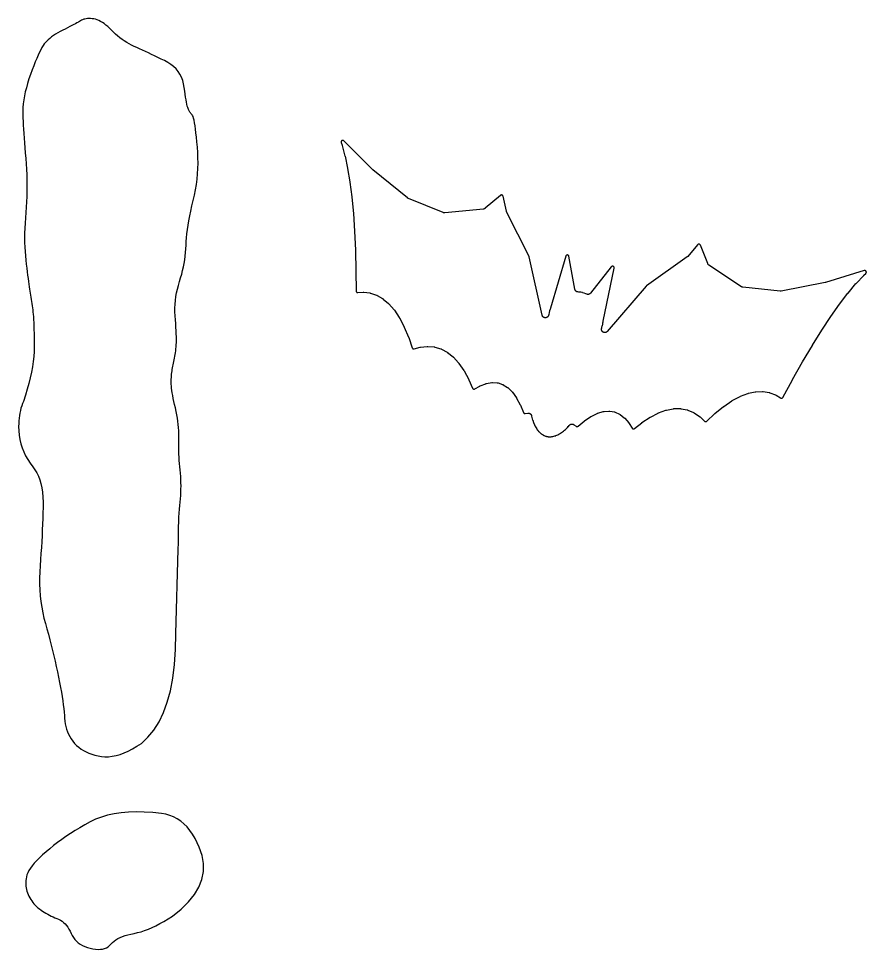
# Model space of a CAD drawing. Header units: millimetres. Extents: x 5 to 295, y 5 to 132.
# Drawn here: x 242.9 to 295.5, y 5.6 to 63.3 of the extents above; entities that cross this region are included whole.
import ezdxf

# ---------------------------------------------------------------- set-up
doc = ezdxf.new("R2010")
doc.units = ezdxf.units.MM

msp = doc.modelspace()

# ---------------------------------------------------------------- linework, layer by layer
at = {"layer": 'Schnitt'}
for points in [[(252.972, 33.534), (252.987, 33.734), (252.998, 33.933), (253.005, 34.133), (253.007, 34.332), (253.005, 34.531), (252.998, 34.731), (252.987, 34.93), (252.972, 35.13), (252.952, 35.329), (252.931, 35.527), (252.913, 35.723), (252.899, 35.917), (252.887, 36.109), (252.878, 36.298), (252.872, 36.486), (252.869, 36.671), (252.869, 36.853), (252.872, 37.034), (252.878, 37.212), (252.882, 37.391), (252.881, 37.574), (252.873, 37.761), (252.86, 37.951), (252.841, 38.145), (252.816, 38.342), (252.785, 38.543), (252.748, 38.748), (252.705, 38.957), (252.656, 39.169), (252.607, 39.378), (252.563, 39.576), (252.524, 39.762), (252.491, 39.937), (252.462, 40.102), (252.439, 40.255), (252.421, 40.397), (252.408, 40.528), (252.4, 40.648), (252.398, 40.757), (252.399, 40.86), (252.402, 40.963), (252.408, 41.064), (252.416, 41.165), (252.426, 41.265), (252.438, 41.364), (252.452, 41.463), (252.469, 41.561), (252.488, 41.658), (252.509, 41.754), (252.53, 41.851), (252.551, 41.951), (252.572, 42.052), (252.591, 42.156), (252.61, 42.262), (252.628, 42.37), (252.646, 42.481), (252.662, 42.593), (252.678, 42.708), (252.693, 42.825), (252.706, 42.95), (252.715, 43.087), (252.721, 43.236), (252.723, 43.398), (252.721, 43.573), (252.715, 43.76), (252.706, 43.96), (252.693, 44.172), (252.677, 44.397), (252.656, 44.635), (252.639, 44.878), (252.631, 45.119), (252.633, 45.359), (252.644, 45.598), (252.666, 45.835), (252.696, 46.07), (252.736, 46.304), (252.786, 46.537), (252.846, 46.768), (252.915, 46.998), (252.985, 47.227), (253.049, 47.454), (253.106, 47.681), (253.157, 47.908), (253.201, 48.133), (253.238, 48.358), (253.269, 48.583), (253.293, 48.806), (253.31, 49.029), (253.321, 49.251), (253.332, 49.478), (253.351, 49.716), (253.376, 49.965), (253.41, 50.225), (253.45, 50.497), (253.498, 50.779), (253.554, 51.073), (253.616, 51.378), (253.687, 51.693), (253.764, 52.02), (253.84, 52.352), (253.904, 52.685), (253.958, 53.017), (254, 53.349), (254.032, 53.682), (254.052, 54.014), (254.061, 54.346), (254.06, 54.679), (254.047, 55.011), (254.023, 55.343), (253.993, 55.662), (253.964, 55.954), (253.934, 56.218), (253.904, 56.454), (253.875, 56.664), (253.845, 56.846), (253.816, 57), (253.786, 57.128), (253.757, 57.228), (253.727, 57.301), (253.698, 57.331), (253.67, 57.363), (253.642, 57.396), (253.615, 57.431), (253.589, 57.467), (253.563, 57.504), (253.538, 57.544), (253.514, 57.584), (253.491, 57.626), (253.469, 57.67), (253.446, 57.723), (253.423, 57.795), (253.399, 57.886), (253.374, 57.995), (253.349, 58.122), (253.322, 58.268), (253.296, 58.432), (253.268, 58.615), (253.239, 58.816), (253.21, 59.036), (253.171, 59.259), (253.114, 59.469), (253.038, 59.667), (252.944, 59.852), (252.832, 60.024), (252.701, 60.184), (252.551, 60.331), (252.383, 60.466), (252.197, 60.588), (251.992, 60.698), (251.78, 60.8), (251.574, 60.899), (251.372, 60.995), (251.176, 61.088), (250.985, 61.178), (250.8, 61.265), (250.619, 61.349), (250.444, 61.431), (250.273, 61.509), (250.108, 61.584), (249.948, 61.661), (249.792, 61.742), (249.641, 61.829), (249.494, 61.921), (249.351, 62.018), (249.213, 62.12), (249.08, 62.228), (248.95, 62.34), (248.825, 62.458), (248.705, 62.581), (248.588, 62.701), (248.472, 62.81), (248.357, 62.908), (248.244, 62.995), (248.133, 63.07), (248.023, 63.135), (247.914, 63.189), (247.807, 63.231), (247.701, 63.263), (247.597, 63.283), (247.496, 63.295), (247.399, 63.302), (247.307, 63.304), (247.219, 63.301), (247.136, 63.292), (247.057, 63.278), (246.982, 63.26), (246.912, 63.236), (246.846, 63.206), (246.785, 63.172), (246.721, 63.133), (246.646, 63.089), (246.561, 63.041), (246.466, 62.989), (246.36, 62.932), (246.244, 62.871), (246.118, 62.805), (245.981, 62.735), (245.834, 62.66), (245.677, 62.581), (245.519, 62.5), (245.371, 62.417), (245.233, 62.334), (245.104, 62.25), (244.985, 62.166), (244.875, 62.08), (244.775, 61.994), (244.684, 61.908), (244.604, 61.82), (244.532, 61.732), (244.464, 61.633), (244.392, 61.515), (244.316, 61.376), (244.237, 61.218), (244.154, 61.039), (244.067, 60.841), (243.977, 60.623), (243.882, 60.385), (243.785, 60.127), (243.683, 59.849), (243.585, 59.565), (243.498, 59.289), (243.423, 59.021), (243.358, 58.761), (243.305, 58.51), (243.262, 58.267), (243.231, 58.031), (243.21, 57.804), (243.201, 57.585), (243.203, 57.374), (243.211, 57.161), (243.222, 56.934), (243.235, 56.694), (243.25, 56.441), (243.268, 56.174), (243.287, 55.894), (243.309, 55.601), (243.333, 55.295), (243.359, 54.975), (243.388, 54.642), (243.414, 54.303), (243.435, 53.964), (243.45, 53.626), (243.458, 53.289), (243.461, 52.952), (243.458, 52.617), (243.45, 52.282), (243.435, 51.948), (243.414, 51.614), (243.388, 51.282), (243.361, 50.953), (243.34, 50.632), (243.326, 50.318), (243.317, 50.011), (243.314, 49.712), (243.317, 49.42), (243.326, 49.136), (243.34, 48.859), (243.361, 48.59), (243.388, 48.327), (243.417, 48.075), (243.445, 47.837), (243.473, 47.612), (243.5, 47.4), (243.526, 47.201), (243.552, 47.016), (243.576, 46.844), (243.6, 46.685), (243.624, 46.539), (243.646, 46.407), (243.668, 46.281), (243.689, 46.155), (243.709, 46.027), (243.729, 45.899), (243.748, 45.77), (243.766, 45.641), (243.783, 45.51), (243.8, 45.379), (243.816, 45.247), (243.831, 45.115), (243.845, 44.974), (243.857, 44.816), (243.868, 44.643), (243.878, 44.453), (243.886, 44.247), (243.893, 44.025), (243.898, 43.786), (243.902, 43.531), (243.904, 43.26), (243.905, 42.973), (243.898, 42.673), (243.878, 42.364), (243.845, 42.047), (243.798, 41.72), (243.738, 41.385), (243.665, 41.041), (243.579, 40.688), (243.479, 40.326), (243.366, 39.955), (243.24, 39.576), (243.184, 39.44), (243.134, 39.301), (243.089, 39.157), (243.051, 39.008), (243.018, 38.856), (242.992, 38.698), (242.971, 38.536), (242.956, 38.37), (242.947, 38.2), (242.944, 38.025), (242.953, 37.747), (242.98, 37.475), (243.024, 37.209), (243.086, 36.949), (243.166, 36.695), (243.264, 36.447), (243.379, 36.205), (243.512, 35.969), (243.662, 35.738), (243.831, 35.514), (243.957, 35.342), (244.069, 35.153), (244.166, 34.946), (244.25, 34.722), (244.32, 34.48), (244.376, 34.22), (244.417, 33.942), (244.445, 33.647), (244.459, 33.333), (244.458, 33.003), (244.45, 32.661), (244.439, 32.314), (244.426, 31.963), (244.411, 31.608), (244.394, 31.249), (244.374, 30.884), (244.352, 30.516), (244.328, 30.143), (244.302, 29.766), (244.274, 29.384), (244.251, 29.002), (244.24, 28.626), (244.242, 28.255), (244.256, 27.889), (244.283, 27.528), (244.323, 27.173), (244.375, 26.822), (244.439, 26.477), (244.516, 26.137), (244.606, 25.802), (244.701, 25.469), (244.792, 25.137), (244.881, 24.805), (244.967, 24.472), (245.049, 24.14), (245.129, 23.808), (245.206, 23.475), (245.28, 23.143), (245.351, 22.811), (245.419, 22.478), (245.482, 22.154), (245.54, 21.845), (245.591, 21.551), (245.637, 21.273), (245.677, 21.01), (245.711, 20.763), (245.739, 20.532), (245.761, 20.316), (245.778, 20.115), (245.788, 19.93), (245.801, 19.755), (245.825, 19.585), (245.86, 19.419), (245.906, 19.257), (245.963, 19.1), (246.032, 18.947), (246.111, 18.798), (246.201, 18.654), (246.303, 18.515), (246.416, 18.379), (246.539, 18.252), (246.671, 18.134), (246.813, 18.027), (246.965, 17.93), (247.126, 17.844), (247.297, 17.768), (247.478, 17.702), (247.668, 17.647), (247.868, 17.602), (248.077, 17.567), (248.295, 17.549), (248.519, 17.552), (248.75, 17.578), (248.987, 17.626), (249.231, 17.696), (249.482, 17.789), (249.739, 17.903), (250.003, 18.04), (250.274, 18.198), (250.551, 18.379), (250.958, 18.753), (251.322, 19.195), (251.644, 19.704), (251.922, 20.282), (252.158, 20.927), (252.351, 21.641), (252.5, 22.422), (252.608, 23.272), (252.672, 24.189), (252.693, 25.174), (252.841, 30.418), (252.842, 30.792), (252.845, 31.149), (252.851, 31.487), (252.859, 31.806), (252.869, 32.107), (252.881, 32.39), (252.895, 32.654), (252.912, 32.899), (252.931, 33.126), (252.952, 33.335)], [(263.025, 55.754), (263.015, 55.753), (263.005, 55.751), (262.995, 55.749), (262.985, 55.745), (262.976, 55.741), (262.968, 55.735), (262.96, 55.729), (262.952, 55.722), (262.946, 55.714), (262.94, 55.706), (262.935, 55.697), (262.931, 55.688), (262.928, 55.678), (262.925, 55.668), (262.924, 55.658), (262.924, 55.648), (262.925, 55.638), (262.927, 55.628), (262.93, 55.618), (262.985, 55.458), (262.986, 55.457), (262.989, 55.445), (262.99, 55.443), (263.169, 54.784), (263.169, 54.783), (263.172, 54.773), (263.172, 54.772), (263.331, 54.024), (263.331, 54.023), (263.332, 54.015), (263.333, 54.014), (263.471, 53.179), (263.471, 53.178), (263.472, 53.172), (263.472, 53.171), (263.59, 52.249), (263.59, 52.248), (263.591, 52.242), (263.591, 52.241), (263.687, 51.232), (263.687, 51.231), (263.688, 51.227), (263.688, 51.226), (263.763, 50.13), (263.763, 50.129), (263.763, 50.125), (263.763, 50.125), (263.817, 48.942), (263.817, 48.938), (263.85, 47.669), (263.85, 47.665), (263.861, 46.417), (263.862, 46.408), (263.863, 46.398), (263.866, 46.388), (263.869, 46.379), (263.873, 46.37), (263.878, 46.362), (263.884, 46.354), (263.891, 46.346), (263.898, 46.34), (263.906, 46.334), (263.914, 46.329), (263.923, 46.324), (263.932, 46.321), (263.942, 46.318), (263.952, 46.317), (263.961, 46.316), (263.971, 46.317), (264.288, 46.342), (264.29, 46.342), (264.306, 46.342), (264.311, 46.342), (264.328, 46.341), (264.33, 46.341), (264.712, 46.296), (264.715, 46.296), (264.732, 46.293), (264.737, 46.292), (264.753, 46.287), (264.756, 46.286), (265.118, 46.165), (265.12, 46.164), (265.136, 46.158), (265.14, 46.156), (265.155, 46.148), (265.157, 46.147), (265.504, 45.946), (265.506, 45.945), (265.519, 45.937), (265.523, 45.934), (265.534, 45.925), (265.536, 45.923), (265.87, 45.64), (265.872, 45.638), (265.881, 45.63), (265.884, 45.627), (265.892, 45.618), (265.894, 45.616), (266.213, 45.247), (266.215, 45.244), (266.229, 45.226), (266.231, 45.224), (266.535, 44.767), (266.536, 44.764), (266.546, 44.749), (266.547, 44.746), (266.834, 44.201), (266.835, 44.199), (266.841, 44.185), (266.842, 44.183), (267.111, 43.549), (267.112, 43.547), (267.116, 43.536), (267.117, 43.534), (267.337, 42.897), (267.341, 42.887), (267.346, 42.878), (267.352, 42.869), (267.358, 42.861), (267.365, 42.854), (267.373, 42.848), (267.382, 42.842), (267.391, 42.837), (267.401, 42.833), (267.411, 42.831), (267.421, 42.829), (267.431, 42.828), (267.441, 42.828), (267.452, 42.83), (267.462, 42.832), (267.823, 42.935), (267.825, 42.936), (267.838, 42.939), (267.843, 42.94), (267.857, 42.942), (267.859, 42.942), (268.27, 42.987), (268.272, 42.987), (268.288, 42.988), (268.293, 42.988), (268.309, 42.987), (268.312, 42.987), (268.697, 42.954), (268.7, 42.954), (268.717, 42.952), (268.722, 42.951), (268.738, 42.946), (268.741, 42.946), (269.106, 42.836), (269.108, 42.835), (269.124, 42.83), (269.129, 42.828), (269.144, 42.82), (269.146, 42.819), (269.495, 42.631), (269.497, 42.63), (269.511, 42.622), (269.514, 42.619), (269.527, 42.61), (269.529, 42.609), (269.864, 42.338), (269.866, 42.336), (269.876, 42.328), (269.879, 42.325), (269.888, 42.316), (269.889, 42.314), (270.211, 41.958), (270.213, 41.956), (270.227, 41.938), (270.229, 41.935), (270.536, 41.491), (270.537, 41.489), (270.547, 41.473), (270.549, 41.471), (270.839, 40.939), (270.84, 40.937), (270.846, 40.923), (270.847, 40.921), (271.077, 40.397), (271.081, 40.388), (271.087, 40.38), (271.093, 40.372), (271.1, 40.364), (271.107, 40.358), (271.116, 40.352), (271.124, 40.347), (271.134, 40.343), (271.143, 40.34), (271.153, 40.338), (271.163, 40.336), (271.173, 40.336), (271.183, 40.337), (271.193, 40.339), (271.203, 40.342), (271.212, 40.345), (271.221, 40.35), (271.518, 40.522), (271.52, 40.523), (271.531, 40.529), (271.534, 40.531), (271.546, 40.536), (271.548, 40.536), (271.901, 40.675), (271.903, 40.676), (271.918, 40.681), (271.923, 40.682), (271.939, 40.686), (271.941, 40.686), (272.262, 40.744), (272.265, 40.745), (272.284, 40.747), (272.29, 40.747), (272.31, 40.747), (272.313, 40.747), (272.605, 40.731), (272.608, 40.73), (272.622, 40.729), (272.626, 40.728), (272.639, 40.726), (272.643, 40.725), (272.657, 40.721), (272.659, 40.721), (272.932, 40.632), (272.934, 40.631), (272.947, 40.626), (272.951, 40.625), (272.962, 40.619), (272.966, 40.617), (272.978, 40.611), (272.98, 40.61), (273.24, 40.445), (273.242, 40.443), (273.257, 40.433), (273.261, 40.43), (273.274, 40.418), (273.276, 40.416), (273.528, 40.169), (273.529, 40.167), (273.539, 40.157), (273.542, 40.153), (273.551, 40.142), (273.552, 40.141), (273.792, 39.805), (273.794, 39.803), (273.807, 39.782), (273.808, 39.78), (274.034, 39.355), (274.035, 39.353), (274.043, 39.336), (274.044, 39.334), (274.227, 38.884), (274.232, 38.874), (274.237, 38.865), (274.243, 38.857), (274.25, 38.85), (274.258, 38.843), (274.266, 38.837), (274.275, 38.831), (274.285, 38.827), (274.294, 38.824), (274.305, 38.822), (274.315, 38.82), (274.325, 38.82), (274.335, 38.821), (274.502, 38.844), (274.505, 38.844), (274.521, 38.846), (274.526, 38.846), (274.541, 38.846), (274.547, 38.845), (274.562, 38.844), (274.567, 38.843), (274.582, 38.839), (274.587, 38.838), (274.601, 38.833), (274.606, 38.832), (274.62, 38.825), (274.624, 38.823), (274.638, 38.816), (274.642, 38.813), (274.655, 38.804), (274.659, 38.801), (274.67, 38.791), (274.674, 38.787), (274.684, 38.776), (274.688, 38.772), (274.697, 38.76), (274.7, 38.756), (274.708, 38.743), (274.71, 38.739), (274.717, 38.725), (274.719, 38.72), (274.725, 38.706), (274.726, 38.701), (274.73, 38.685), (274.731, 38.683), (274.734, 38.668), (274.734, 38.667), (274.734, 38.666), (274.735, 38.664), (274.754, 38.584), (274.754, 38.582), (274.755, 38.581), (274.755, 38.58), (274.776, 38.501), (274.776, 38.5), (274.776, 38.499), (274.777, 38.497), (274.799, 38.421), (274.8, 38.42), (274.8, 38.418), (274.801, 38.417), (274.825, 38.344), (274.825, 38.342), (274.826, 38.341), (274.826, 38.339), (274.852, 38.269), (274.853, 38.267), (274.853, 38.266), (274.854, 38.264), (274.881, 38.196), (274.882, 38.195), (274.882, 38.193), (274.883, 38.191), (274.912, 38.127), (274.912, 38.125), (274.913, 38.123), (274.914, 38.122), (274.944, 38.06), (274.945, 38.058), (274.946, 38.056), (274.947, 38.054), (274.978, 37.995), (274.979, 37.994), (274.98, 37.992), (274.981, 37.99), (275.013, 37.934), (275.014, 37.932), (275.016, 37.931), (275.017, 37.929), (275.05, 37.876), (275.052, 37.874), (275.053, 37.872), (275.054, 37.87), (275.089, 37.821), (275.09, 37.819), (275.092, 37.817), (275.093, 37.815), (275.129, 37.769), (275.131, 37.767), (275.132, 37.765), (275.134, 37.763), (275.171, 37.72), (275.172, 37.718), (275.174, 37.716), (275.176, 37.714), (275.214, 37.674), (275.215, 37.672), (275.217, 37.67), (275.219, 37.668), (275.258, 37.631), (275.26, 37.629), (275.262, 37.627), (275.264, 37.626), (275.303, 37.592), (275.306, 37.59), (275.308, 37.588), (275.31, 37.586), (275.35, 37.556), (275.353, 37.554), (275.355, 37.552), (275.357, 37.55), (275.398, 37.523), (275.401, 37.521), (275.403, 37.52), (275.406, 37.518), (275.447, 37.494), (275.45, 37.492), (275.453, 37.491), (275.456, 37.489), (275.498, 37.468), (275.501, 37.466), (275.504, 37.465), (275.506, 37.464), (275.549, 37.445), (275.552, 37.444), (275.555, 37.443), (275.558, 37.442), (275.601, 37.426), (275.605, 37.425), (275.608, 37.424), (275.611, 37.423), (275.655, 37.411), (275.658, 37.41), (275.661, 37.409), (275.665, 37.408), (275.709, 37.399), (275.713, 37.398), (275.716, 37.397), (275.719, 37.397), (275.764, 37.39), (275.768, 37.39), (275.771, 37.389), (275.774, 37.389), (275.821, 37.385), (275.824, 37.385), (275.827, 37.385), (275.83, 37.385), (275.877, 37.384), (275.88, 37.384), (275.884, 37.384), (275.887, 37.384), (275.935, 37.386), (275.938, 37.386), (275.941, 37.387), (275.944, 37.387), (275.993, 37.392), (275.996, 37.392), (275.999, 37.393), (276.002, 37.393), (276.051, 37.401), (276.054, 37.402), (276.057, 37.403), (276.06, 37.403), (276.111, 37.414), (276.113, 37.415), (276.116, 37.416), (276.119, 37.416), (276.17, 37.431), (276.173, 37.432), (276.175, 37.433), (276.178, 37.433), (276.23, 37.451), (276.232, 37.452), (276.235, 37.453), (276.237, 37.454), (276.29, 37.475), (276.292, 37.476), (276.295, 37.476), (276.297, 37.477), (276.35, 37.502), (276.353, 37.503), (276.355, 37.504), (276.357, 37.505), (276.411, 37.532), (276.413, 37.533), (276.415, 37.534), (276.417, 37.535), (276.471, 37.566), (276.473, 37.567), (276.475, 37.568), (276.477, 37.569), (276.532, 37.603), (276.534, 37.605), (276.535, 37.606), (276.537, 37.607), (276.592, 37.644), (276.594, 37.645), (276.595, 37.646), (276.597, 37.647), (276.653, 37.688), (276.654, 37.689), (276.656, 37.69), (276.657, 37.691), (276.713, 37.735), (276.714, 37.736), (276.715, 37.737), (276.717, 37.739), (276.773, 37.786), (276.774, 37.787), (276.775, 37.788), (276.776, 37.789), (276.832, 37.839), (276.833, 37.84), (276.834, 37.841), (276.836, 37.842), (276.891, 37.896), (276.892, 37.897), (276.893, 37.898), (276.894, 37.899), (276.95, 37.955), (276.951, 37.956), (276.952, 37.957), (276.953, 37.958), (277.008, 38.018), (277.009, 38.019), (277.01, 38.02), (277.011, 38.021), (277.066, 38.083), (277.067, 38.084), (277.067, 38.085), (277.068, 38.086), (277.078, 38.097), (277.079, 38.099), (277.09, 38.112), (277.094, 38.115), (277.106, 38.125), (277.11, 38.128), (277.122, 38.137), (277.126, 38.14), (277.139, 38.148), (277.144, 38.15), (277.158, 38.157), (277.163, 38.158), (277.177, 38.163), (277.182, 38.165), (277.197, 38.168), (277.202, 38.169), (277.217, 38.171), (277.222, 38.171), (277.237, 38.172), (277.243, 38.172), (277.258, 38.17), (277.263, 38.17), (277.278, 38.167), (277.283, 38.166), (277.298, 38.162), (277.302, 38.16), (277.317, 38.155), (277.321, 38.152), (277.335, 38.145), (277.339, 38.143), (277.353, 38.134), (277.355, 38.132), (277.492, 38.034), (277.5, 38.029), (277.51, 38.024), (277.519, 38.02), (277.529, 38.017), (277.54, 38.016), (277.55, 38.015), (277.56, 38.015), (277.57, 38.017), (277.581, 38.019), (277.59, 38.023), (277.6, 38.027), (277.609, 38.032), (277.617, 38.039), (277.99, 38.35), (277.992, 38.352), (278.006, 38.363), (278.008, 38.364), (278.407, 38.633), (278.41, 38.635), (278.43, 38.647), (278.433, 38.648), (278.803, 38.831), (278.805, 38.832), (278.818, 38.838), (278.822, 38.84), (278.835, 38.844), (278.837, 38.845), (279.176, 38.945), (279.178, 38.946), (279.196, 38.95), (279.201, 38.951), (279.219, 38.953), (279.221, 38.954), (279.529, 38.977), (279.531, 38.977), (279.544, 38.977), (279.549, 38.977), (279.561, 38.977), (279.566, 38.976), (279.579, 38.974), (279.581, 38.974), (279.864, 38.924), (279.866, 38.924), (279.88, 38.921), (279.884, 38.92), (279.896, 38.916), (279.901, 38.914), (279.914, 38.909), (279.916, 38.908), (280.182, 38.785), (280.184, 38.784), (280.202, 38.775), (280.207, 38.772), (280.223, 38.76), (280.225, 38.759), (280.481, 38.557), (280.483, 38.555), (280.495, 38.545), (280.499, 38.541), (280.51, 38.53), (280.512, 38.528), (280.759, 38.24), (280.76, 38.238), (280.768, 38.229), (280.77, 38.225), (280.777, 38.215), (280.778, 38.213), (280.959, 37.922), (280.965, 37.914), (280.971, 37.906), (280.979, 37.899), (280.987, 37.893), (280.995, 37.887), (281.004, 37.883), (281.014, 37.879), (281.023, 37.876), (281.033, 37.875), (281.043, 37.874), (281.053, 37.874), (281.063, 37.875), (281.073, 37.878), (281.083, 37.881), (281.092, 37.885), (281.101, 37.89), (281.109, 37.896), (281.557, 38.251), (281.559, 38.252), (281.572, 38.261), (281.573, 38.262), (282.079, 38.596), (282.082, 38.597), (282.098, 38.607), (282.1, 38.608), (282.579, 38.856), (282.582, 38.857), (282.603, 38.866), (282.606, 38.868), (283.058, 39.031), (283.06, 39.032), (283.072, 39.036), (283.076, 39.037), (283.088, 39.04), (283.09, 39.04), (283.514, 39.122), (283.516, 39.122), (283.532, 39.124), (283.536, 39.125), (283.551, 39.126), (283.554, 39.126), (283.95, 39.128), (283.953, 39.128), (283.97, 39.127), (283.975, 39.127), (283.992, 39.124), (283.994, 39.124), (284.368, 39.05), (284.37, 39.049), (284.387, 39.045), (284.392, 39.043), (284.408, 39.037), (284.41, 39.036), (284.766, 38.885), (284.769, 38.884), (284.783, 38.877), (284.787, 38.874), (284.801, 38.866), (284.803, 38.865), (285.145, 38.632), (285.147, 38.631), (285.158, 38.623), (285.161, 38.62), (285.172, 38.61), (285.174, 38.609), (285.444, 38.348), (285.452, 38.342), (285.46, 38.336), (285.469, 38.331), (285.478, 38.327), (285.488, 38.323), (285.498, 38.321), (285.509, 38.32), (285.519, 38.32), (285.529, 38.321), (285.539, 38.323), (285.549, 38.326), (285.559, 38.33), (285.568, 38.335), (285.576, 38.341), (285.584, 38.347), (286.078, 38.807), (286.079, 38.808), (286.088, 38.816), (286.09, 38.817), (286.625, 39.251), (286.627, 39.252), (286.639, 39.261), (286.641, 39.262), (287.15, 39.609), (287.153, 39.611), (287.168, 39.62), (287.171, 39.622), (287.654, 39.882), (287.656, 39.884), (287.677, 39.893), (287.68, 39.894), (288.136, 40.071), (288.137, 40.071), (288.149, 40.075), (288.153, 40.077), (288.165, 40.08), (288.167, 40.08), (288.595, 40.174), (288.598, 40.175), (288.612, 40.177), (288.617, 40.178), (288.632, 40.179), (288.634, 40.179), (289.035, 40.194), (289.037, 40.194), (289.054, 40.193), (289.059, 40.193), (289.075, 40.191), (289.078, 40.191), (289.455, 40.128), (289.457, 40.128), (289.474, 40.124), (289.479, 40.123), (289.496, 40.117), (289.498, 40.116), (289.856, 39.977), (289.859, 39.976), (289.873, 39.969), (289.878, 39.967), (289.892, 39.959), (289.894, 39.957), (290.162, 39.787), (290.17, 39.782), (290.179, 39.778), (290.189, 39.774), (290.198, 39.772), (290.208, 39.771), (290.218, 39.77), (290.228, 39.771), (290.237, 39.773), (290.247, 39.775), (290.256, 39.778), (290.265, 39.783), (290.273, 39.788), (290.281, 39.794), (290.289, 39.8), (290.295, 39.808), (290.301, 39.815), (290.306, 39.824), (290.901, 40.92), (290.903, 40.923), (291.528, 42.029), (291.53, 42.032), (292.133, 43.051), (292.134, 43.052), (292.136, 43.055), (292.136, 43.056), (292.717, 43.988), (292.717, 43.989), (292.72, 43.993), (292.72, 43.993), (293.279, 44.839), (293.28, 44.84), (293.283, 44.844), (293.283, 44.845), (293.82, 45.604), (293.821, 45.605), (293.825, 45.61), (293.825, 45.611), (294.339, 46.283), (294.34, 46.284), (294.345, 46.291), (294.346, 46.292), (294.837, 46.877), (294.838, 46.878), (294.844, 46.885), (294.845, 46.886), (295.313, 47.384), (295.314, 47.385), (295.323, 47.394), (295.324, 47.395), (295.448, 47.51), (295.455, 47.518), (295.462, 47.526), (295.467, 47.534), (295.472, 47.543), (295.475, 47.553), (295.478, 47.562), (295.48, 47.572), (295.481, 47.583), (295.481, 47.593), (295.479, 47.603), (295.477, 47.613), (295.474, 47.622), (295.47, 47.632), (295.465, 47.64), (295.459, 47.649), (295.452, 47.656), (295.445, 47.663), (295.436, 47.669), (295.428, 47.675), (295.419, 47.679), (295.409, 47.683), (295.399, 47.685), (295.389, 47.687), (295.379, 47.687), (295.369, 47.687), (295.359, 47.685), (295.349, 47.683), (292.941, 46.948), (292.938, 46.947), (292.92, 46.943), (292.918, 46.942), (290.198, 46.413), (290.196, 46.413), (290.18, 46.41), (290.175, 46.41), (290.16, 46.409), (290.155, 46.409), (290.138, 46.41), (290.136, 46.41), (287.827, 46.648), (287.825, 46.648), (287.809, 46.65), (287.804, 46.651), (287.79, 46.655), (287.785, 46.656), (287.771, 46.661), (287.766, 46.663), (287.753, 46.67), (287.749, 46.672), (287.735, 46.68), (287.733, 46.681), (285.726, 48.017), (285.724, 48.019), (285.711, 48.029), (285.707, 48.032), (285.695, 48.042), (285.692, 48.046), (285.681, 48.058), (285.678, 48.062), (285.669, 48.074), (285.666, 48.078), (285.659, 48.092), (285.656, 48.096), (285.649, 48.112), (285.648, 48.114), (285.197, 49.256), (285.193, 49.265), (285.188, 49.274), (285.183, 49.282), (285.176, 49.289), (285.169, 49.296), (285.161, 49.302), (285.152, 49.308), (285.143, 49.312), (285.134, 49.316), (285.124, 49.318), (285.114, 49.32), (285.105, 49.321), (285.095, 49.32), (285.085, 49.319), (285.075, 49.317), (285.065, 49.314), (285.056, 49.309), (285.048, 49.305), (285.039, 49.299), (285.032, 49.292), (285.025, 49.285), (284.411, 48.568), (284.409, 48.565), (284.395, 48.551), (284.39, 48.546), (284.374, 48.534), (284.372, 48.532), (281.849, 46.739), (281.839, 46.731), (281.83, 46.722), (279.425, 43.913), (279.424, 43.911), (279.413, 43.899), (279.409, 43.896), (279.398, 43.886), (279.394, 43.883), (279.382, 43.874), (279.378, 43.871), (279.365, 43.864), (279.36, 43.862), (279.346, 43.856), (279.342, 43.854), (279.328, 43.849), (279.323, 43.848), (279.308, 43.844), (279.303, 43.843), (279.289, 43.841), (279.284, 43.841), (279.269, 43.841), (279.264, 43.841), (279.249, 43.842), (279.244, 43.842), (279.229, 43.845), (279.224, 43.846), (279.21, 43.85), (279.205, 43.851), (279.191, 43.856), (279.186, 43.858), (279.173, 43.865), (279.169, 43.867), (279.156, 43.875), (279.152, 43.878), (279.14, 43.887), (279.136, 43.89), (279.125, 43.9), (279.122, 43.904), (279.112, 43.915), (279.109, 43.919), (279.1, 43.931), (279.097, 43.935), (279.09, 43.948), (279.088, 43.953), (279.081, 43.966), (279.079, 43.971), (279.075, 43.985), (279.073, 43.99), (279.07, 44.004), (279.069, 44.009), (279.067, 44.024), (279.066, 44.029), (279.066, 44.044), (279.066, 44.049), (279.067, 44.064), (279.067, 44.069), (279.07, 44.085), (279.07, 44.087), (279.072, 44.098), (279.073, 44.101), (279.08, 44.125), (279.081, 44.128), (279.087, 44.144), (279.088, 44.147), (279.089, 44.151), (279.09, 44.154), (279.117, 44.251), (279.118, 44.254), (279.119, 44.258), (279.12, 44.261), (279.141, 44.36), (279.142, 44.363), (279.142, 44.366), (279.143, 44.37), (279.158, 44.47), (279.158, 44.473), (279.158, 44.476), (279.159, 44.48), (279.162, 44.517), (279.162, 44.52), (279.165, 44.542), (279.166, 44.545), (279.852, 47.831), (279.854, 47.841), (279.854, 47.851), (279.854, 47.861), (279.852, 47.871), (279.85, 47.881), (279.847, 47.89), (279.842, 47.899), (279.837, 47.908), (279.831, 47.916), (279.824, 47.924), (279.817, 47.931), (279.809, 47.937), (279.8, 47.942), (279.791, 47.946), (279.781, 47.949), (279.771, 47.952), (279.761, 47.953), (279.751, 47.954), (279.741, 47.953), (279.731, 47.951), (279.721, 47.949), (279.712, 47.945), (279.703, 47.941), (279.694, 47.935), (279.686, 47.929), (279.679, 47.922), (279.672, 47.915), (278.39, 46.287), (278.388, 46.285), (278.377, 46.272), (278.374, 46.269), (278.362, 46.258), (278.359, 46.255), (278.346, 46.245), (278.342, 46.243), (278.329, 46.234), (278.324, 46.232), (278.31, 46.225), (278.306, 46.223), (278.291, 46.218), (278.286, 46.217), (278.271, 46.213), (278.266, 46.212), (278.251, 46.209), (278.246, 46.209), (278.231, 46.208), (278.225, 46.208), (278.21, 46.209), (278.205, 46.21), (278.19, 46.212), (278.185, 46.213), (278.17, 46.217), (278.165, 46.219), (278.149, 46.224), (278.147, 46.225), (278.097, 46.247), (278.094, 46.248), (278.091, 46.249), (278.088, 46.251), (277.992, 46.285), (277.989, 46.286), (277.986, 46.287), (277.983, 46.288), (277.885, 46.315), (277.882, 46.316), (277.879, 46.317), (277.876, 46.318), (277.777, 46.339), (277.773, 46.34), (277.77, 46.34), (277.767, 46.341), (277.667, 46.356), (277.663, 46.356), (277.66, 46.356), (277.657, 46.357), (277.603, 46.361), (277.6, 46.361), (277.584, 46.363), (277.578, 46.364), (277.563, 46.368), (277.559, 46.369), (277.544, 46.374), (277.539, 46.376), (277.525, 46.383), (277.521, 46.385), (277.507, 46.393), (277.503, 46.396), (277.491, 46.405), (277.487, 46.408), (277.475, 46.419), (277.472, 46.422), (277.461, 46.434), (277.458, 46.438), (277.449, 46.45), (277.446, 46.455), (277.438, 46.468), (277.436, 46.472), (277.429, 46.486), (277.428, 46.491), (277.423, 46.506), (277.421, 46.511), (277.417, 46.527), (277.417, 46.53), (277.049, 48.569), (277.047, 48.579), (277.043, 48.588), (277.039, 48.597), (277.034, 48.606), (277.028, 48.614), (277.021, 48.622), (277.014, 48.629), (277.006, 48.635), (276.997, 48.64), (276.988, 48.645), (276.979, 48.648), (276.969, 48.651), (276.959, 48.652), (276.949, 48.653), (276.939, 48.652), (276.929, 48.651), (276.919, 48.648), (276.909, 48.645), (276.9, 48.64), (276.892, 48.635), (276.883, 48.629), (276.876, 48.622), (276.869, 48.615), (276.863, 48.607), (276.858, 48.598), (276.854, 48.589), (276.851, 48.579), (275.914, 45.356), (275.913, 45.353), (275.905, 45.332), (275.904, 45.329), (275.89, 45.295), (275.888, 45.292), (275.887, 45.289), (275.886, 45.286), (275.852, 45.19), (275.851, 45.187), (275.85, 45.184), (275.849, 45.181), (275.821, 45.083), (275.82, 45.08), (275.819, 45.077), (275.819, 45.074), (275.797, 44.975), (275.797, 44.971), (275.796, 44.968), (275.796, 44.965), (275.793, 44.948), (275.793, 44.944), (275.787, 44.921), (275.787, 44.917), (275.784, 44.907), (275.783, 44.904), (275.777, 44.889), (275.776, 44.885), (275.769, 44.871), (275.767, 44.866), (275.76, 44.854), (275.757, 44.849), (275.748, 44.837), (275.745, 44.833), (275.735, 44.822), (275.732, 44.819), (275.721, 44.808), (275.717, 44.805), (275.705, 44.796), (275.701, 44.793), (275.688, 44.785), (275.684, 44.783), (275.67, 44.776), (275.666, 44.774), (275.652, 44.769), (275.647, 44.768), (275.633, 44.764), (275.628, 44.763), (275.613, 44.76), (275.608, 44.76), (275.593, 44.759), (275.588, 44.759), (275.573, 44.759), (275.568, 44.76), (275.554, 44.761), (275.549, 44.762), (275.534, 44.766), (275.529, 44.767), (275.515, 44.772), (275.51, 44.774), (275.497, 44.78), (275.492, 44.782), (275.479, 44.789), (275.475, 44.792), (275.463, 44.801), (275.459, 44.804), (275.448, 44.814), (275.444, 44.817), (275.434, 44.828), (275.431, 44.832), (275.422, 44.844), (275.419, 44.848), (275.411, 44.86), (275.408, 44.865), (275.402, 44.878), (275.4, 44.883), (275.394, 44.897), (275.393, 44.901), (275.388, 44.917), (275.388, 44.919), (274.583, 48.529), (274.58, 48.541), (274.575, 48.552), (273.189, 51.32), (273.188, 51.323), (273.18, 51.342), (273.178, 51.347), (273.172, 51.367), (273.171, 51.37), (272.966, 52.292), (272.963, 52.301), (272.96, 52.311), (272.955, 52.32), (272.95, 52.328), (272.944, 52.336), (272.937, 52.343), (272.929, 52.35), (272.921, 52.355), (272.912, 52.36), (272.903, 52.364), (272.894, 52.368), (272.884, 52.37), (272.874, 52.371), (272.864, 52.371), (272.854, 52.371), (272.844, 52.369), (272.835, 52.366), (272.825, 52.363), (272.816, 52.358), (272.808, 52.353), (272.8, 52.347), (271.866, 51.55), (271.864, 51.549), (271.851, 51.538), (271.846, 51.536), (271.833, 51.527), (271.829, 51.525), (271.815, 51.518), (271.81, 51.516), (271.796, 51.511), (271.791, 51.509), (271.776, 51.505), (271.771, 51.504), (271.754, 51.502), (271.751, 51.502), (269.353, 51.264), (269.35, 51.264), (269.334, 51.263), (269.329, 51.263), (269.315, 51.264), (269.31, 51.264), (269.295, 51.266), (269.29, 51.267), (269.276, 51.271), (269.271, 51.272), (269.256, 51.278), (269.253, 51.278), (267.104, 52.153), (267.101, 52.154), (267.086, 52.161), (267.082, 52.163), (267.069, 52.171), (267.065, 52.173), (267.052, 52.183), (267.05, 52.185), (264.897, 53.929), (264.895, 53.93), (264.881, 53.943), (264.88, 53.945), (263.098, 55.724), (263.091, 55.731), (263.082, 55.737), (263.074, 55.742), (263.064, 55.746), (263.055, 55.749), (263.045, 55.752), (263.035, 55.753)], [(246.746, 13.148), (246.447, 12.967), (246.159, 12.784), (245.88, 12.6), (245.612, 12.415), (245.354, 12.228), (245.107, 12.04), (244.87, 11.85), (244.643, 11.659), (244.432, 11.47), (244.24, 11.289), (244.068, 11.116), (243.916, 10.95), (243.785, 10.791), (243.673, 10.64), (243.581, 10.495), (243.509, 10.359), (243.457, 10.23), (243.425, 10.108), (243.406, 9.99), (243.394, 9.874), (243.388, 9.76), (243.389, 9.647), (243.397, 9.535), (243.411, 9.425), (243.432, 9.317), (243.46, 9.21), (243.494, 9.104), (243.535, 9), (243.582, 8.898), (243.634, 8.799), (243.692, 8.703), (243.754, 8.61), (243.821, 8.52), (243.894, 8.433), (243.972, 8.349), (244.055, 8.267), (244.143, 8.189), (244.237, 8.114), (244.334, 8.041), (244.433, 7.972), (244.535, 7.905), (244.639, 7.842), (244.745, 7.781), (244.853, 7.724), (244.963, 7.669), (245.076, 7.617), (245.191, 7.569), (245.308, 7.523), (245.423, 7.474), (245.532, 7.415), (245.636, 7.347), (245.733, 7.269), (245.825, 7.181), (245.91, 7.084), (245.99, 6.977), (246.064, 6.861), (246.132, 6.735), (246.194, 6.6), (246.259, 6.464), (246.336, 6.338), (246.424, 6.222), (246.525, 6.115), (246.637, 6.018), (246.761, 5.931), (246.897, 5.853), (247.045, 5.784), (247.204, 5.726), (247.376, 5.677), (247.548, 5.639), (247.711, 5.616), (247.864, 5.607), (248.008, 5.612), (248.142, 5.63), (248.266, 5.663), (248.381, 5.71), (248.486, 5.771), (248.582, 5.846), (248.668, 5.935), (248.756, 6.028), (248.856, 6.115), (248.968, 6.196), (249.094, 6.272), (249.231, 6.341), (249.382, 6.405), (249.544, 6.462), (249.72, 6.514), (249.908, 6.56), (250.108, 6.6), (250.318, 6.644), (250.534, 6.702), (250.755, 6.774), (250.983, 6.86), (251.216, 6.96), (251.455, 7.074), (251.701, 7.202), (251.952, 7.344), (252.209, 7.5), (252.472, 7.671), (253.017, 8.104), (253.473, 8.548), (253.839, 9.002), (254.114, 9.467), (254.3, 9.942), (254.395, 10.427), (254.4, 10.922), (254.315, 11.428), (254.14, 11.945), (253.875, 12.471), (253.721, 12.739), (253.556, 12.982), (253.379, 13.2), (253.19, 13.393), (252.989, 13.56), (252.776, 13.703), (252.551, 13.82), (252.315, 13.913), (252.067, 13.98), (251.807, 14.022), (251.258, 14.083), (250.732, 14.12), (250.229, 14.131), (249.751, 14.117), (249.296, 14.077), (248.865, 14.013), (248.457, 13.924), (248.073, 13.809), (247.712, 13.67), (247.376, 13.505), (247.056, 13.327)]]:
    msp.add_lwpolyline(points, close=True, dxfattribs=at)

doc.saveas('drawing.dxf')
